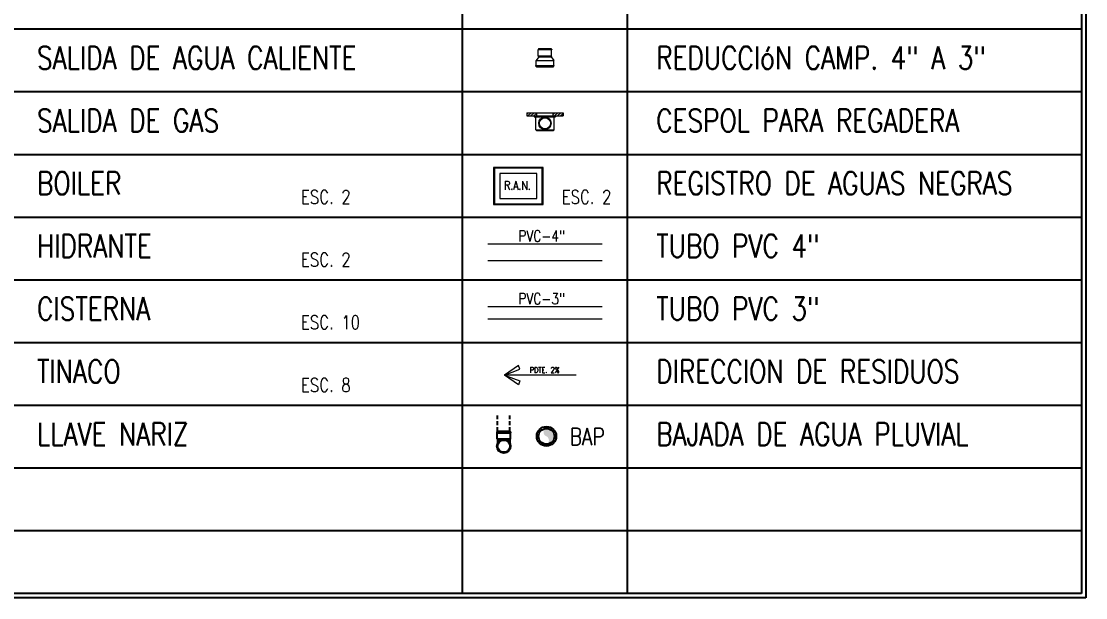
# Model space of a CAD drawing. Header units: metres. Extents: x 13601 to 27556, y 18967 to 38102.
# Drawn here: x 14014.7 to 14251.9, y 19287.7 to 19416.2 of the extents above; entities that cross this region are included whole.
import ezdxf

# ---------------------------------------------------------------- set-up
doc = ezdxf.new("R2010")
doc.units = ezdxf.units.M
doc.linetypes.add('HIDDEN2', pattern=[0.1875, 0.125, -0.0625])
for name, color, linetype, lineweight in [('13-J.LUCIO_INSTALACION HIDRAULICA', 5, 'HIDDEN2', 30), ('14-J.LUCIO_INSTALACION DE GAS', 92, 'GAS_LINE', 30), ('15-J.LUCIO_INSTALACION SANITARIA', 30, 'Continuous', 15)]:
    doc.layers.add(name, color=color, linetype=linetype, lineweight=lineweight)
doc.layers.add('16-J.LUCIO_AGUAS PLUVIALES', color=153, linetype='Continuous')
doc.styles.add('HANDLET', font='ROMANS', dxfattribs={"width": 0.8})
doc.styles.get("Standard").update_dxf_attribs({"font": 'arial.ttf'})
doc.linetypes.add('GAS_LINE', pattern='A,12.7,-5.08,["GAS",Standard,S=2.54,R=0,X=-2.54,Y=-1.27],-6.35', length=24.13)

# ---------------------------------------------------------------- blocks, each defined once
blk = doc.blocks.new('C17')
at = {"layer": '15-J.LUCIO_INSTALACION SANITARIA'}
for p, q in [((0.0402, 0.1045), (-0.0402, 0.1045)), ((-0.0402, 0.0672), (-0.0402, 0.1045)), ((0.0402, 0.0672), (-0.0402, 0.0672)), ((-0.0402, 0.0672), (-0.0369, 0.0632)), ((-0.0375, 0.1122), (0.0375, 0.1122)), ((-0.0359, 0.1094), (0.0359, 0.1094)), ((0.0402, 0.0672), (0.0369, 0.0632)), ((0.0402, 0.0672), (0.0402, 0.1045)), ((-0.0369, 0.0632), (-0.0536, 0.0396)), ((-0.0536, 0.0396), (0.0536, 0.0396)), ((-0.0536, 0.0103), (-0.0536, 0.0396)), ((-0.0536, 0.0103), (0.0536, 0.0103)), ((0.05, 0), (-0.05, 0)), ((0.0479, 0.0038), (-0.0479, 0.0038)), ((-0.0369, 0.0632), (0.0369, 0.0632)), ((0.0369, 0.0632), (0.0536, 0.0396)), ((0.0536, 0.0103), (0.0536, 0.0396))]:
    blk.add_line(p, q, dxfattribs=at)
for points in [[(-0.0375, 0.1122), (-0.0376, 0.1119), (-0.0384, 0.1105), (-0.0388, 0.1096), (-0.0398, 0.1084), (-0.0409, 0.1074), (-0.0414, 0.1062), (-0.0412, 0.105), (-0.0406, 0.1045), (-0.0402, 0.1045)], [(0.0375, 0.1122), (0.0376, 0.1119), (0.0384, 0.1105), (0.0388, 0.1096), (0.0398, 0.1084), (0.0409, 0.1074), (0.0414, 0.1062), (0.0412, 0.105), (0.0406, 0.1045), (0.0402, 0.1045)], [(-0.05, 0), (-0.0501, 0.0005), (-0.0512, 0.0024), (-0.0517, 0.0035), (-0.0531, 0.0051), (-0.0545, 0.0064), (-0.0552, 0.0081), (-0.055, 0.0097), (-0.0541, 0.0103), (-0.0536, 0.0103)], [(0.05, 0), (0.0501, 0.0005), (0.0512, 0.0024), (0.0517, 0.0035), (0.0531, 0.0051), (0.0545, 0.0064), (0.0552, 0.0081), (0.055, 0.0097), (0.0541, 0.0103), (0.0536, 0.0103)]]:
    blk.add_open_spline(points, degree=3, knots=[0.000893, 0.000893, 0.000893, 0.000893, 0.00231299, 0.00417844, 0.00637895, 0.00814913, 0.01029065, 0.01145731, 0.01293048, 0.01293048, 0.01293048, 0.01293048], dxfattribs=at)
blk = doc.blocks.new('C18')
at = {"layer": '15-J.LUCIO_INSTALACION SANITARIA'}
h = blk.add_hatch(dxfattribs=at)
h.set_pattern_fill('LINE', color=256, scale=0.004, angle=45, style=0)
h.set_pattern_definition([(45, (0.030247, 0.045348), (-0.0089803, 0.0089803), [])])
h.paths.add_polyline_path([(0.05, 0.0645), (0.05, 0.0445), (0.11, 0.0445), (0.11, 0.0645)])
h.paths.add_polyline_path([(-0.11, 0.0645), (-0.11, 0.0445), (-0.05, 0.0445), (-0.05, 0.0645)])
for p, q in [((-0.11, 0.0645), (-0.11, 0.0445)), ((-0.11, 0.0645), (0.11, 0.0645)), ((-0.05, 0.0445), (-0.05, 0.0645)), ((0.05, 0.0445), (0.05, 0.0645)), ((0.0508, 0.0645), (0.0508, 0.0645)), ((0.11, 0.0645), (0.11, 0.0445)), ((-0.11, 0.0445), (0.11, 0.0445)), ((-0.0645, 0.0439), (0.0645, 0.0439)), ((-0.0645, 0.0439), (-0.0645, 0.0397)), ((-0.0645, 0.0397), (0.0645, 0.0397)), ((-0.0549, -0.0397), (-0.0549, 0.0397)), ((0.0549, -0.0397), (0.0549, 0.0397)), ((0.0645, 0.0439), (0.0645, 0.0397)), ((-0.0549, -0.0397), (-0.05, -0.0457)), ((-0.0549, -0.0397), (0.0549, -0.0397)), ((0.05, -0.0457), (-0.05, -0.0457)), ((0.0549, -0.0397), (0.05, -0.0457))]:
    blk.add_line(p, q, dxfattribs=at)
for radius in [0.0375, 0.0334]:
    blk.add_circle((0, 0), radius, dxfattribs=at)
blk = doc.blocks.new('REGISTRO DE AGUAS NEGRAS')
at = {"layer": '15-J.LUCIO_INSTALACION SANITARIA'}
for points in [[(-0.3, 0.44), (-0.3, -0.01), (0.3, -0.01), (0.3, 0.44)], [(-0.29, 0.43), (-0.29, 0), (0.29, 0), (0.29, 0.43)], [(-0.225, 0.365), (-0.225, 0.065), (0.225, 0.065), (0.225, 0.365)]]:
    blk.add_lwpolyline(points, close=True, dxfattribs=at)
at = {"layer": '15-J.LUCIO_INSTALACION SANITARIA', "style": 'HANDLET', "width": 0.8}
blk.add_text('R.A.N.', height=0.1035, dxfattribs=at).set_placement((-0.172, 0.17, 0))
blk = doc.blocks.new('BAJADA PLANTA')
at = {"layer": '16-J.LUCIO_AGUAS PLUVIALES', "linetype": 'HIDDEN2', "lineweight": 25, "ltscale": 0.2}
for p, q in [((-0.0375, 0.0894), (-0.0375, 0.1853)), ((0.0375, 0.0894), (0.0375, 0.1853))]:
    blk.add_line(p, q, dxfattribs=at)
at = {"layer": '16-J.LUCIO_AGUAS PLUVIALES', "lineweight": 25}
for p, q in [((-0.0402, 0.0816), (0.0402, 0.0816)), ((-0.0402, 0.0443), (-0.0402, 0.0816)), ((0.0375, 0.0894), (-0.0375, 0.0894)), ((0.0359, 0.0865), (-0.0359, 0.0865)), ((0.0402, 0.0443), (0.0402, 0.0816)), ((-0.0402, 0.0443), (-0.0369, 0.0402)), ((-0.0402, 0.0443), (0.0402, 0.0443)), ((-0.0102, 0.0402), (-0.0369, 0.0402)), ((-0.0369, 0.0402), (-0.0369, 0.019)), ((0.0369, 0.0402), (0.0102, 0.0402)), ((0.0402, 0.0443), (0.0369, 0.0402)), ((0.0369, 0.0402), (0.0369, 0.0189))]:
    blk.add_line(p, q, dxfattribs=at)
for radius in [0.0415, 0.0369]:
    blk.add_circle((0, 0), radius, dxfattribs=at)
for points in [[(-0.0375, 0.0894), (-0.0376, 0.089), (-0.0384, 0.0876), (-0.0388, 0.0867), (-0.0398, 0.0855), (-0.0409, 0.0845), (-0.0414, 0.0833), (-0.0412, 0.0821), (-0.0406, 0.0816), (-0.0402, 0.0816)], [(0.0375, 0.0894), (0.0376, 0.089), (0.0384, 0.0876), (0.0388, 0.0867), (0.0398, 0.0855), (0.0409, 0.0845), (0.0414, 0.0833), (0.0413, 0.0821), (0.0406, 0.0816), (0.0402, 0.0816)]]:
    blk.add_open_spline(points, degree=3, knots=[0.000893, 0.000893, 0.000893, 0.000893, 0.00231299, 0.00417844, 0.00637895, 0.00814913, 0.01029065, 0.01145731, 0.01293048, 0.01293048, 0.01293048, 0.01293048], dxfattribs=at)
blk = doc.blocks.new('BAP')
at = {"layer": '16-J.LUCIO_AGUAS PLUVIALES', "lineweight": 25}
h = blk.add_hatch(color=256, dxfattribs=at)
h.paths.add_polyline_path([(-0.0034, 0.0477), (0, 0, -0.654194)])
h.paths.add_polyline_path([(0, 0), (-0.0034, 0.0477, -0.414214), (0.0477, 0.0034)])
h.paths.add_polyline_path([(0.0034, -0.0477, 0.543344), (0, 0), (0.0477, 0.0034, -0.414214)])
for radius in [0.0592, 0.0478]:
    blk.add_circle((0, 0), radius, dxfattribs=at)
blk = doc.blocks.new('PRENDIENTE')
at = {"layer": '15-J.LUCIO_INSTALACION SANITARIA'}
for p, q in [((-0.1322, 0.0587), (-0.2168, 0)), ((-0.2168, 0), (-0.1235, 0.0359)), ((0.2168, 0), (-0.2168, 0)), ((-0.2168, 0), (-0.1235, -0.0359)), ((-0.1322, -0.0587), (-0.2168, 0)), ((-0.1235, 0.0359), (-0.1322, 0.0587)), ((-0.1235, -0.0359), (-0.1322, -0.0587))]:
    blk.add_line(p, q, dxfattribs=at)
at = {"layer": '15-J.LUCIO_INSTALACION SANITARIA', "style": 'HANDLET', "width": 0.8}
blk.add_text('PDTE. 2%%%', height=0.03381, dxfattribs=at).set_placement((-0.063, 0.0133, 0))

msp = doc.modelspace()

# ---------------------------------------------------------------- linework, layer by layer
at = {"color": 133}
for p, q in [((14112.98, 19288.67), (14112.98, 19526.22)), ((14250.99, 19526.22), (14250.99, 19288.67)), ((14251.91, 19527.14), (14251.91, 19287.75)), ((14149.78, 19288.67), (14149.78, 19512.25)), ((14250.99, 19414.43), (13836.95, 19414.43)), ((14250.99, 19400.46), (13836.95, 19400.46)), ((14250.99, 19386.48), (13836.95, 19386.48)), ((14250.99, 19372.51), (13836.95, 19372.51)), ((14250.99, 19358.54), (13836.95, 19358.54)), ((14250.99, 19344.56), (13836.95, 19344.56)), ((14250.99, 19330.59), (13836.95, 19330.59)), ((14250.99, 19316.61), (13836.95, 19316.61)), ((14250.99, 19302.64), (13836.95, 19302.64)), ((14250.99, 19288.67), (13836.95, 19288.67)), ((14251.91, 19287.75), (13836.03, 19287.75))]:
    msp.add_line(p, q, dxfattribs=at)
at = {"layer": '15-J.LUCIO_INSTALACION SANITARIA'}
for p, q in [((14118.64, 19366.6), (14144.13, 19366.6)), ((14118.64, 19362.92), (14144.13, 19362.92)), ((14118.64, 19352.63), (14144.13, 19352.63)), ((14118.64, 19349.87), (14144.13, 19349.87))]:
    msp.add_line(p, q, dxfattribs=at)

# ---------------------------------------------------------------- block references
for name, p, xscale, yscale, zscale in [('C17', (14131.38, 19405.99), 36.80366768014633, 36.80366768014633, 36.80366768014633), ('C18', (14131.38, 19393.47), 36.80366768014633, 36.80366768014633, 36.80366768014633), ('REGISTRO DE AGUAS NEGRAS', (14125.45, 19375.54), 18.40183384007316, 18.40183384007316, 18.40183384007316), ('PRENDIENTE', (14130.33, 19337.37), 36.80366768014633, 36.80366768014633, 36.80366768014633)]:
    msp.add_blockref(name, p, dxfattribs=dict(at, xscale=xscale, yscale=yscale, zscale=zscale))
at = {"layer": '16-J.LUCIO_AGUAS PLUVIALES', "xscale": 36.80366768014633, "yscale": 36.80366768014633, "zscale": 36.80366768014633}
for name, p in [('BAJADA PLANTA', (14122.2, 19321.52)), ('BAP', (14131.72, 19323.72))]:
    msp.add_blockref(name, p, dxfattribs=at)

# ---------------------------------------------------------------- texts
at = {"layer": '13-J.LUCIO_INSTALACION HIDRAULICA', "lineweight": 25, "style": 'HANDLET', "width": 0.8}
for s, height, p in [('SALIDA DE AGUA CALIENTE', 5.0789, (14018.17, 19405.52, 0)), ('BOILER', 5.079, (14018.17, 19377.57, 0)), ('ESC. 2', 3.047, (14077.01, 19375.55, 0)), ('HIDRANTE', 5.079, (14018.17, 19363.6, 0)), ('ESC. 2', 3.047, (14077.01, 19361.57, 0)), ('CISTERNA', 5.079, (14018.17, 19349.62, 0)), ('ESC. 10', 3.047, (14077.01, 19347.6, 0)), ('TINACO', 5.079, (14018.17, 19335.65, 0)), ('ESC. 8', 3.047, (14077.01, 19333.62, 0)), ('LLAVE NARIZ', 5.0789, (14018.17, 19321.67, 0))]:
    msp.add_text(s, height=height, dxfattribs=at).set_placement(p)
at = {"layer": '14-J.LUCIO_INSTALACION DE GAS', "lineweight": 25, "ltscale": 0.05, "style": 'HANDLET', "width": 0.8}
msp.add_text('SALIDA DE GAS', height=5.0789, dxfattribs=at).set_placement((14018.17, 19391.54, 0))
at = {"layer": '15-J.LUCIO_INSTALACION SANITARIA', "style": 'HANDLET', "width": 0.8}
for s, height, p in [('REDUCCIóN CAMP. 4" A 3"', 5.0789, (14156.19, 19405.52, 0)), ('CESPOL PARA REGADERA', 5.0789, (14156.19, 19391.54, 0)), ('REGISTRO DE AGUAS NEGRAS', 5.0789, (14156.19, 19377.57, 0)), ('ESC. 2', 3.047, (14135.12, 19375.55, 0)), ('PVC-4"', 2.489, (14125.46, 19367.11, 0)), ('TUBO PVC 4"', 5.0789, (14156.19, 19363.6, 0)), ('PVC-3"', 2.489, (14125.46, 19353.14, 0)), ('TUBO PVC 3"', 5.0789, (14156.19, 19349.62, 0)), ('DIRECCION DE RESIDUOS', 5.0789, (14156.19, 19335.65, 0))]:
    msp.add_text(s, height=height, dxfattribs=at).set_placement(p)
at = {"layer": '16-J.LUCIO_AGUAS PLUVIALES', "style": 'HANDLET', "width": 0.8}
msp.add_text('BAJADA DE AGUA PLUVIAL', height=5.0789, dxfattribs=at).set_placement((14156.19, 19321.67, 0))
at = {"layer": '16-J.LUCIO_AGUAS PLUVIALES', "lineweight": 25, "style": 'HANDLET', "width": 0.8}
msp.add_text('BAP', height=3.809, dxfattribs=at).set_placement((14136.9, 19321.75, 0))

doc.saveas('drawing.dxf')
